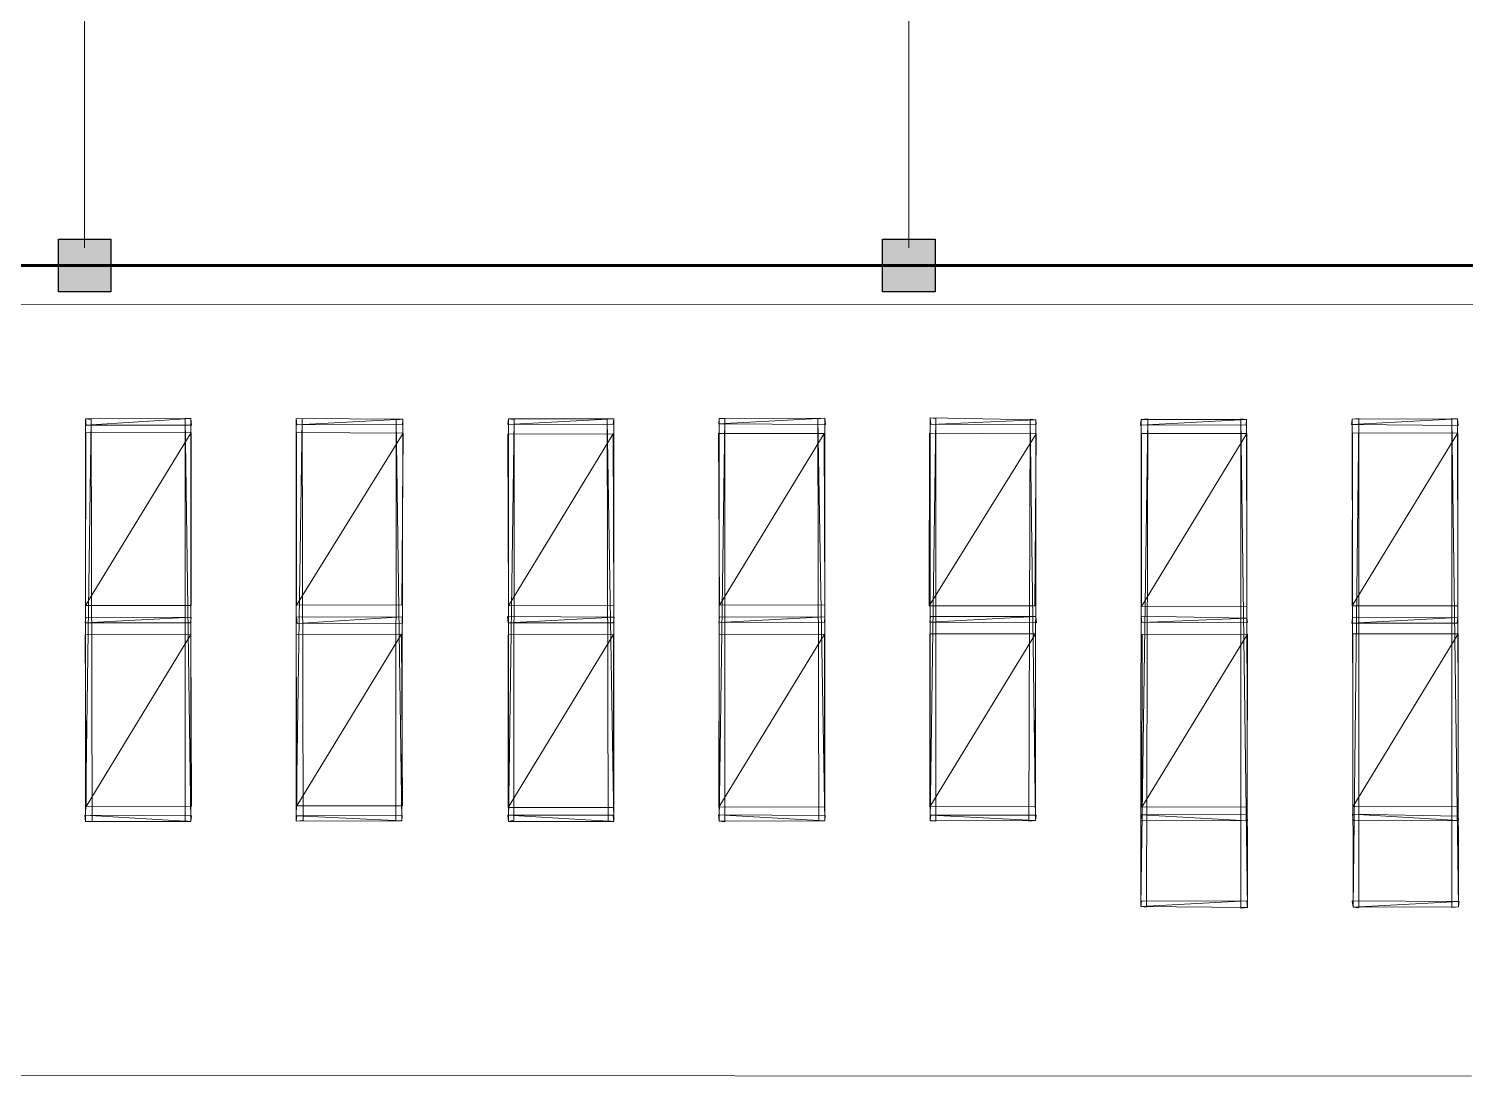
# Paper-space layout '01 Roof Support Layout' of a CAD drawing. Header units: millimetres. Extents: x 5 to 415, y 7 to 290.
# Drawn here: x 204.7 to 262.2, y 152.5 to 194.5 of the extents above; entities that cross this region are included whole.
import ezdxf

# ---------------------------------------------------------------- set-up
doc = ezdxf.new("R2010")
doc.units = ezdxf.units.MM
for name, color, linetype in [('COLUMNS', 7, 'Continuous'), ('DIMENSIONS', 7, 'Continuous'), ('GA_REFERENCE', 253, 'Continuous'), ('MAIN_ROOF', 7, 'Continuous')]:
    doc.layers.add(name, color=color, linetype=linetype)

# ---------------------------------------------------------------- blocks, each defined once
blk = doc.blocks.new('SHEET_01_ROOF')
at = {"layer": 'COLUMNS', "lineweight": 25}
for p, q in [((205.85, 186.05), (207.95, 186.05)), ((205.85, 183.95), (205.85, 186.05)), ((207.95, 186.05), (207.95, 183.95)), ((238.85, 186.05), (240.95, 186.05)), ((238.85, 183.95), (238.85, 186.05)), ((240.95, 186.05), (240.95, 183.95)), ((207.95, 183.95), (205.85, 183.95)), ((240.95, 183.95), (238.85, 183.95))]:
    blk.add_line(p, q, dxfattribs=at)
at = {"layer": 'COLUMNS'}
for points in [[(205.85, 186.05), (207.95, 186.05), (205.85, 183.95), (207.95, 183.95)], [(238.85, 186.05), (240.95, 186.05), (238.85, 183.95), (240.95, 183.95)]]:
    blk.add_solid(points, dxfattribs=at)
at = {"layer": 'DIMENSIONS', "lineweight": 13}
for p, q in [((206.9, 185.7), (206.9, 201.3)), ((206.9, 185.7), (206.9, 201.3)), ((239.9, 185.7), (239.9, 201.3)), ((239.9, 185.7), (239.9, 201.3))]:
    blk.add_line(p, q, dxfattribs=at)
at = {"layer": 'GA_REFERENCE', "lineweight": 5}
for p, q in [((305.692, 185), (62.747, 184.958)), ((304.204, 183.414), (173.043, 183.439)), ((211.155, 178.868), (206.934, 178.859)), ((211.155, 178.868), (206.934, 178.859)), ((206.961, 178.602), (211.155, 178.868)), ((206.961, 178.602), (211.155, 178.868)), ((210.926, 178.89), (210.925, 162.77)), ((210.926, 178.89), (210.925, 162.77)), ((211.155, 162.748), (210.926, 178.89)), ((210.926, 178.89), (211.155, 178.868)), ((211.155, 162.748), (210.926, 178.89)), ((211.155, 178.868), (211.182, 178.611)), ((211.155, 178.868), (211.155, 162.748)), ((219.647, 178.848), (215.376, 178.877)), ((219.647, 178.848), (215.376, 178.877)), ((215.376, 178.877), (215.403, 178.621)), ((215.376, 178.877), (215.376, 162.758)), ((215.606, 178.856), (215.376, 178.877)), ((232.288, 178.658), (236.531, 178.886)), ((232.288, 178.658), (236.531, 178.886)), ((232.31, 178.876), (232.288, 178.658)), ((236.531, 178.886), (232.31, 178.876)), ((236.531, 178.886), (232.31, 178.876)), ((232.31, 178.876), (232.31, 162.757)), ((232.54, 178.855), (232.31, 178.876)), ((236.262, 178.86), (236.531, 178.886)), ((236.531, 178.886), (236.558, 178.629)), ((236.531, 178.886), (236.531, 162.766)), ((240.753, 178.895), (240.752, 162.775)), ((240.752, 162.775), (240.982, 178.874)), ((240.752, 162.775), (240.982, 178.874)), ((244.983, 178.819), (240.753, 178.895)), ((244.983, 178.819), (240.753, 178.895)), ((240.753, 178.895), (240.779, 178.638)), ((240.982, 178.874), (240.753, 178.895)), ((240.982, 178.874), (240.981, 162.754)), ((240.982, 178.874), (240.981, 162.754)), ((257.916, 178.873), (257.646, 178.847)), ((257.683, 159.317), (257.916, 178.873)), ((257.683, 159.317), (257.916, 178.873)), ((257.916, 178.873), (257.912, 159.295)), ((257.916, 178.873), (257.912, 159.295)), ((261.638, 178.878), (261.634, 159.301)), ((261.638, 178.878), (261.634, 159.301)), ((261.904, 159.326), (261.638, 178.878)), ((261.638, 178.878), (261.867, 178.857)), ((261.904, 159.326), (261.638, 178.878)), ((206.934, 178.859), (206.961, 178.602)), ((206.934, 178.859), (206.934, 162.739)), ((207.163, 178.837), (206.934, 178.859)), ((206.934, 162.739), (207.163, 178.837)), ((206.934, 162.739), (207.163, 178.837)), ((206.941, 171.383), (211.168, 178.307)), ((206.941, 171.383), (211.168, 178.307)), ((206.947, 178.298), (206.941, 171.383)), ((211.168, 178.307), (206.947, 178.298)), ((211.168, 178.307), (206.947, 178.298)), ((211.182, 178.611), (206.961, 178.602)), ((207.163, 178.837), (207.203, 162.764)), ((207.163, 178.837), (207.203, 162.764)), ((211.168, 178.307), (211.162, 171.392)), ((215.376, 162.758), (215.606, 178.856)), ((215.376, 162.758), (215.606, 178.856)), ((215.389, 178.317), (215.383, 171.402)), ((219.66, 178.288), (215.389, 178.317)), ((219.66, 178.288), (215.389, 178.317)), ((215.403, 178.621), (219.647, 178.848)), ((215.403, 178.621), (219.647, 178.848)), ((219.624, 178.63), (215.403, 178.621)), ((215.606, 178.856), (215.646, 162.783)), ((215.606, 178.856), (215.646, 162.783)), ((219.377, 178.823), (219.368, 162.789)), ((219.377, 178.823), (219.368, 162.789)), ((219.377, 178.823), (219.647, 178.848)), ((219.597, 162.767), (219.377, 178.823)), ((219.597, 162.767), (219.377, 178.823)), ((219.647, 178.848), (219.597, 162.767)), ((219.647, 178.848), (219.624, 178.63)), ((223.845, 178.639), (228.089, 178.867)), ((223.845, 178.639), (228.089, 178.867)), ((223.868, 178.858), (223.845, 178.639)), ((228.067, 178.649), (223.845, 178.639)), ((228.089, 178.867), (223.868, 178.858)), ((228.089, 178.867), (223.868, 178.858)), ((223.868, 178.858), (223.868, 162.738)), ((224.097, 178.836), (223.868, 178.858)), ((223.868, 162.738), (224.097, 178.836)), ((223.868, 162.738), (224.097, 178.836)), ((224.097, 178.836), (224.088, 162.802)), ((224.097, 178.836), (224.088, 162.802)), ((227.819, 178.842), (228.089, 178.867)), ((227.819, 178.842), (227.859, 162.769)), ((228.089, 162.747), (227.819, 178.842)), ((228.089, 162.747), (227.819, 178.842)), ((227.819, 178.842), (227.859, 162.769)), ((228.089, 178.867), (228.067, 178.649)), ((228.089, 178.867), (228.089, 162.747)), ((236.558, 178.629), (232.288, 178.658)), ((232.31, 162.757), (232.54, 178.855)), ((232.31, 162.757), (232.54, 178.855)), ((232.54, 178.855), (232.539, 162.735)), ((232.54, 178.855), (232.539, 162.735)), ((236.262, 178.86), (236.302, 162.788)), ((236.531, 162.766), (236.262, 178.86)), ((236.531, 162.766), (236.262, 178.86)), ((236.262, 178.86), (236.302, 162.788)), ((240.779, 178.638), (244.983, 178.819)), ((240.779, 178.638), (244.983, 178.819)), ((245.001, 178.648), (240.779, 178.638)), ((244.753, 178.841), (244.703, 162.759)), ((244.753, 178.841), (244.703, 162.759)), ((244.973, 162.785), (244.753, 178.841)), ((244.753, 178.841), (244.983, 178.819)), ((244.973, 162.785), (244.753, 178.841)), ((244.983, 178.819), (244.973, 162.785)), ((244.983, 178.819), (245.001, 178.648)), ((249.181, 178.61), (253.425, 178.838)), ((249.181, 178.61), (253.425, 178.838)), ((249.204, 178.828), (249.181, 178.61)), ((253.402, 178.62), (249.181, 178.61)), ((249.191, 159.337), (249.474, 178.854)), ((249.191, 159.337), (249.474, 178.854)), ((249.204, 178.828), (249.191, 159.337)), ((249.474, 178.854), (249.204, 178.828)), ((253.425, 178.838), (249.204, 178.828)), ((253.425, 178.838), (249.204, 178.828)), ((249.474, 178.854), (249.421, 159.315)), ((249.474, 178.854), (249.421, 159.315)), ((253.196, 178.859), (253.192, 159.282)), ((253.196, 178.859), (253.192, 159.282)), ((253.462, 159.307), (253.196, 178.859)), ((253.196, 178.859), (253.425, 178.838)), ((253.462, 159.307), (253.196, 178.859)), ((253.425, 178.838), (253.402, 178.62)), ((253.425, 178.838), (253.462, 159.307)), ((257.623, 178.629), (261.867, 178.857)), ((257.623, 178.629), (261.867, 178.857)), ((257.646, 178.847), (257.623, 178.629)), ((261.894, 178.6), (257.623, 178.629)), ((261.867, 178.857), (257.646, 178.847)), ((261.867, 178.857), (257.646, 178.847)), ((257.646, 178.847), (257.683, 159.317)), ((257.653, 171.371), (261.88, 178.296)), ((257.653, 171.371), (261.88, 178.296)), ((261.88, 178.296), (257.659, 178.287)), ((261.88, 178.296), (257.659, 178.287)), ((261.867, 178.857), (261.894, 178.6)), ((261.867, 178.857), (261.904, 159.326)), ((261.88, 178.296), (261.874, 171.381)), ((215.383, 171.402), (219.66, 178.288)), ((215.383, 171.402), (219.66, 178.288)), ((219.66, 178.288), (219.604, 171.411)), ((228.062, 178.259), (223.841, 178.25)), ((228.062, 178.259), (223.841, 178.25)), ((223.841, 178.25), (223.875, 171.382)), ((223.875, 171.382), (228.062, 178.259)), ((223.875, 171.382), (228.062, 178.259)), ((228.062, 178.259), (228.096, 171.391)), ((236.504, 178.278), (232.283, 178.269)), ((236.504, 178.278), (232.283, 178.269)), ((232.283, 178.269), (232.317, 171.401)), ((232.317, 171.401), (236.504, 178.278)), ((232.317, 171.401), (236.504, 178.278)), ((236.504, 178.278), (236.538, 171.41)), ((240.725, 178.288), (240.719, 171.372)), ((240.719, 171.372), (244.996, 178.258)), ((240.719, 171.372), (244.996, 178.258)), ((244.996, 178.258), (240.725, 178.288)), ((244.996, 178.258), (240.725, 178.288)), ((244.996, 178.258), (244.94, 171.382)), ((249.211, 171.353), (253.438, 178.277)), ((249.211, 171.353), (253.438, 178.277)), ((249.217, 178.268), (249.211, 171.353)), ((253.438, 178.277), (249.217, 178.268)), ((253.438, 178.277), (249.217, 178.268)), ((253.438, 178.277), (253.432, 171.362)), ((257.659, 178.287), (257.653, 171.371)), ((211.162, 171.392), (206.941, 171.383)), ((219.604, 171.411), (215.383, 171.402)), ((228.096, 171.391), (223.875, 171.382)), ((236.538, 171.41), (232.317, 171.401)), ((211.166, 170.917), (206.923, 170.69)), ((211.166, 170.917), (206.923, 170.69)), ((206.923, 170.69), (206.945, 170.908)), ((206.945, 170.908), (211.166, 170.917)), ((211.144, 170.699), (211.166, 170.917)), ((215.387, 170.927), (219.609, 170.936)), ((215.414, 170.67), (215.387, 170.927)), ((219.609, 170.936), (215.414, 170.67)), ((219.609, 170.936), (215.414, 170.67)), ((219.635, 170.679), (219.609, 170.936)), ((223.83, 170.945), (228.1, 170.916)), ((223.856, 170.689), (223.83, 170.945)), ((228.1, 170.916), (223.856, 170.689)), ((228.1, 170.916), (223.856, 170.689)), ((228.078, 170.698), (228.1, 170.916)), ((236.543, 170.935), (232.299, 170.707)), ((236.543, 170.935), (232.299, 170.707)), ((232.299, 170.707), (232.321, 170.926)), ((232.321, 170.926), (236.543, 170.935)), ((236.52, 170.717), (236.543, 170.935)), ((244.94, 171.382), (240.719, 171.372)), ((244.985, 170.954), (240.741, 170.726)), ((244.985, 170.954), (240.741, 170.726)), ((240.741, 170.726), (240.764, 170.944)), ((240.764, 170.944), (244.985, 170.954)), ((245.012, 170.697), (244.985, 170.954)), ((249.206, 170.963), (253.436, 170.887)), ((249.233, 170.706), (249.206, 170.963)), ((253.432, 171.362), (249.211, 171.353)), ((253.436, 170.887), (249.233, 170.706)), ((253.436, 170.887), (249.233, 170.706)), ((253.454, 170.716), (253.436, 170.887)), ((261.878, 170.906), (257.634, 170.678)), ((261.878, 170.906), (257.634, 170.678)), ((257.634, 170.678), (257.657, 170.896)), ((261.874, 171.381), (257.653, 171.371)), ((257.657, 170.896), (261.878, 170.906)), ((261.856, 170.688), (261.878, 170.906)), ((206.923, 170.69), (211.144, 170.699)), ((206.923, 170.69), (211.144, 170.699)), ((219.59, 170.243), (215.369, 170.233)), ((219.59, 170.243), (215.369, 170.233)), ((215.403, 163.365), (219.59, 170.243)), ((215.403, 163.365), (219.59, 170.243)), ((215.414, 170.67), (219.635, 170.679)), ((215.414, 170.67), (219.635, 170.679)), ((219.59, 170.243), (219.624, 163.375)), ((223.856, 170.689), (228.078, 170.698)), ((223.856, 170.689), (228.078, 170.698)), ((232.297, 163.317), (236.524, 170.242)), ((232.297, 163.317), (236.524, 170.242)), ((232.299, 170.707), (236.52, 170.717)), ((232.299, 170.707), (236.52, 170.717)), ((236.524, 170.242), (232.303, 170.232)), ((236.524, 170.242), (232.303, 170.232)), ((236.524, 170.242), (236.518, 163.327)), ((240.739, 163.336), (244.966, 170.261)), ((240.739, 163.336), (244.966, 170.261)), ((240.745, 170.251), (240.739, 163.336)), ((240.741, 170.726), (245.012, 170.697)), ((240.741, 170.726), (245.012, 170.697)), ((244.966, 170.261), (240.745, 170.251)), ((244.966, 170.261), (240.745, 170.251)), ((244.966, 170.261), (244.96, 163.345)), ((249.231, 163.316), (253.458, 170.241)), ((249.231, 163.316), (253.458, 170.241)), ((249.233, 170.706), (253.454, 170.716)), ((249.233, 170.706), (253.454, 170.716)), ((253.458, 170.241), (249.237, 170.232)), ((253.458, 170.241), (249.237, 170.232)), ((253.458, 170.241), (253.452, 163.326)), ((257.634, 170.678), (261.856, 170.688)), ((257.634, 170.678), (261.856, 170.688)), ((257.673, 163.335), (261.9, 170.26)), ((257.673, 163.335), (261.9, 170.26)), ((257.679, 170.25), (257.673, 163.335)), ((261.9, 170.26), (257.679, 170.25)), ((261.9, 170.26), (257.679, 170.25)), ((261.9, 170.26), (261.894, 163.344)), ((211.148, 170.224), (206.927, 170.215)), ((211.148, 170.224), (206.927, 170.215)), ((206.927, 170.215), (206.961, 163.346)), ((206.961, 163.346), (211.148, 170.224)), ((206.961, 163.346), (211.148, 170.224)), ((211.148, 170.224), (211.182, 163.356)), ((215.369, 170.233), (215.403, 163.365)), ((223.855, 163.298), (228.082, 170.223)), ((223.855, 163.298), (228.082, 170.223)), ((223.861, 170.214), (223.855, 163.298)), ((228.082, 170.223), (223.861, 170.214)), ((228.082, 170.223), (223.861, 170.214)), ((228.082, 170.223), (228.076, 163.308)), ((232.303, 170.232), (232.297, 163.317)), ((249.237, 170.232), (249.231, 163.316)), ((211.182, 163.356), (206.961, 163.346)), ((219.624, 163.375), (215.403, 163.365)), ((244.96, 163.345), (240.739, 163.336)), ((261.894, 163.344), (257.673, 163.335)), ((211.177, 162.966), (206.907, 162.996)), ((206.907, 162.996), (211.155, 162.748)), ((206.907, 162.996), (211.155, 162.748)), ((206.934, 162.739), (206.907, 162.996)), ((207.203, 162.764), (206.934, 162.739)), ((210.925, 162.77), (211.155, 162.748)), ((211.155, 162.748), (211.177, 162.966)), ((215.376, 162.758), (215.399, 162.976)), ((215.646, 162.783), (215.376, 162.758)), ((219.597, 162.767), (215.376, 162.758)), ((219.597, 162.767), (215.376, 162.758)), ((219.62, 162.985), (215.399, 162.976)), ((215.399, 162.976), (219.597, 162.767)), ((215.399, 162.976), (219.597, 162.767)), ((219.368, 162.789), (219.597, 162.767)), ((219.597, 162.767), (219.62, 162.985)), ((228.062, 163.004), (223.841, 162.995)), ((223.841, 162.995), (228.089, 162.747)), ((223.841, 162.995), (228.089, 162.747)), ((223.868, 162.738), (223.841, 162.995)), ((228.076, 163.308), (223.855, 163.298)), ((224.088, 162.802), (223.868, 162.738)), ((227.859, 162.769), (228.089, 162.747)), ((228.089, 162.747), (228.062, 163.004)), ((236.554, 162.984), (232.283, 163.013)), ((232.283, 163.013), (236.531, 162.766)), ((232.283, 163.013), (236.531, 162.766)), ((232.31, 162.757), (232.283, 163.013)), ((236.518, 163.327), (232.297, 163.317)), ((236.531, 162.766), (232.31, 162.757)), ((236.531, 162.766), (232.31, 162.757)), ((236.302, 162.788), (236.531, 162.766)), ((236.531, 162.766), (236.554, 162.984)), ((240.752, 162.775), (240.775, 162.994)), ((244.973, 162.785), (240.752, 162.775)), ((244.973, 162.785), (240.752, 162.775)), ((240.981, 162.754), (240.752, 162.775)), ((244.996, 163.003), (240.775, 162.994)), ((240.775, 162.994), (244.973, 162.785)), ((240.775, 162.994), (244.973, 162.785)), ((244.703, 162.759), (244.973, 162.785)), ((244.973, 162.785), (244.996, 163.003)), ((249.194, 162.794), (249.217, 163.012)), ((253.465, 162.765), (249.194, 162.794)), ((253.465, 162.765), (249.194, 162.794)), ((253.438, 163.022), (249.217, 163.012)), ((249.217, 163.012), (253.465, 162.765)), ((249.217, 163.012), (253.465, 162.765)), ((253.452, 163.326), (249.231, 163.316)), ((253.465, 162.765), (253.438, 163.022)), ((261.889, 162.955), (257.659, 163.031)), ((257.659, 163.031), (261.907, 162.784)), ((257.659, 163.031), (261.907, 162.784)), ((257.686, 162.774), (257.659, 163.031)), ((261.907, 162.784), (257.686, 162.774)), ((261.907, 162.784), (257.686, 162.774)), ((261.907, 162.784), (261.889, 162.955)), ((211.155, 162.748), (206.934, 162.739)), ((211.155, 162.748), (206.934, 162.739)), ((228.089, 162.747), (223.868, 162.738)), ((228.089, 162.747), (223.868, 162.738)), ((232.539, 162.735), (232.31, 162.757)), ((253.435, 159.564), (249.191, 159.337)), ((253.435, 159.564), (249.191, 159.337)), ((249.191, 159.337), (249.214, 159.555)), ((249.191, 159.337), (253.462, 159.307)), ((249.191, 159.337), (253.462, 159.307)), ((249.421, 159.315), (249.191, 159.337)), ((249.214, 159.555), (253.435, 159.564)), ((253.462, 159.307), (253.435, 159.564)), ((257.656, 159.574), (261.927, 159.544)), ((257.683, 159.317), (257.656, 159.574)), ((261.927, 159.544), (257.683, 159.317)), ((261.927, 159.544), (257.683, 159.317)), ((257.683, 159.317), (261.904, 159.326)), ((257.683, 159.317), (261.904, 159.326)), ((257.912, 159.295), (257.683, 159.317)), ((261.634, 159.301), (261.904, 159.326)), ((261.904, 159.326), (261.927, 159.544)), ((253.192, 159.282), (253.462, 159.307)), ((195.551, 152.589), (262.429, 152.548))]:
    blk.add_line(p, q, dxfattribs=at)
at = {"layer": 'MAIN_ROOF', "lineweight": 60}
blk.add_line((38, 185), (305.9, 185), dxfattribs=at)

psp = doc.layouts.new('01 Roof Support Layout')

# ---------------------------------------------------------------- block references
psp.add_blockref('SHEET_01_ROOF', (0, 0))

doc.saveas('drawing.dxf')
